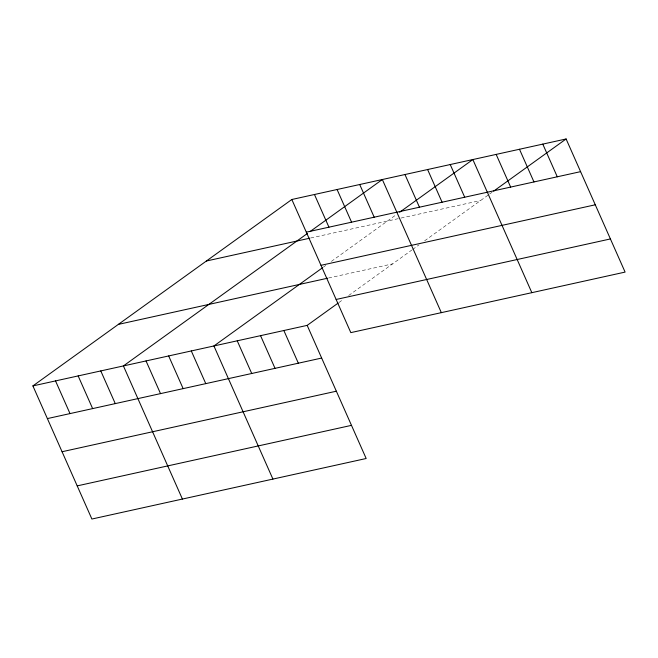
<?xml version="1.0" encoding="UTF-8"?>
<svg xmlns="http://www.w3.org/2000/svg" width="658" height="658" viewBox="0 0 658 658"><rect width="100%" height="100%" fill="white"/><g stroke="black" fill="none" stroke-linecap="round" stroke-linejoin="round"><path stroke-width="0.49" stroke-dasharray="3.29 2.47" d="M323.382 267.156L325.784 265.429M331.385 261.399L396.355 214.615M338.911 302.532L342.983 299.596M348.674 295.5L411.834 250.032M412.632 249.456L419.031 244.85M424.632 240.812L488.795 194.628M489.61 194.036L492.052 192.284M310.666 237.999L400.031 218.275M401.002 218.061L480.661 200.484M328.515 278.013L392.62 263.858"/><path stroke-width="0.99" d="M338.097 303.116L307.179 325.373L366.169 458.503L91.89 519.03L32.9 385.909L291.831 199.497L566.11 138.97L625.1 272.091L350.821 332.627L291.831 199.497M307.475 233.417L123.408 365.93L182.406 499.06M309.918 231.665L382.339 179.519L441.337 312.649M322.576 267.732L213.924 345.96L272.914 479.082M399.612 212.271L472.855 159.549L531.845 292.67M493.681 191.108L566.11 138.97M306.315 232.175L580.586 171.648M206.382 261.012L309.688 238.212M321.005 265.322L595.276 204.794M118.35 324.394L327.536 278.227M336.139 299.472L610.41 238.944M32.9 385.909L307.179 325.373M47.384 418.587L321.655 358.059M62.074 451.733L336.345 391.206M77.208 485.884L351.479 425.356M542.792 144.11L557.277 176.796M519.483 149.259L533.959 181.937M496.165 154.4L510.649 187.086M450.228 164.541L464.704 197.219M427.601 169.534L442.077 202.212M404.966 174.526L419.45 207.204M359.712 184.52L374.196 217.198M337.085 189.512L351.569 222.19M314.458 194.505L328.942 227.183M283.861 330.522L298.345 363.2M260.552 335.67L275.028 368.348M237.234 340.811L251.718 373.489M191.297 350.953L205.773 383.63M168.67 355.945L183.146 388.623M146.035 360.938L160.519 393.616M100.781 370.923L115.265 403.601M78.154 375.915L92.638 408.602M55.527 380.908L70.011 413.594"/></g></svg>
